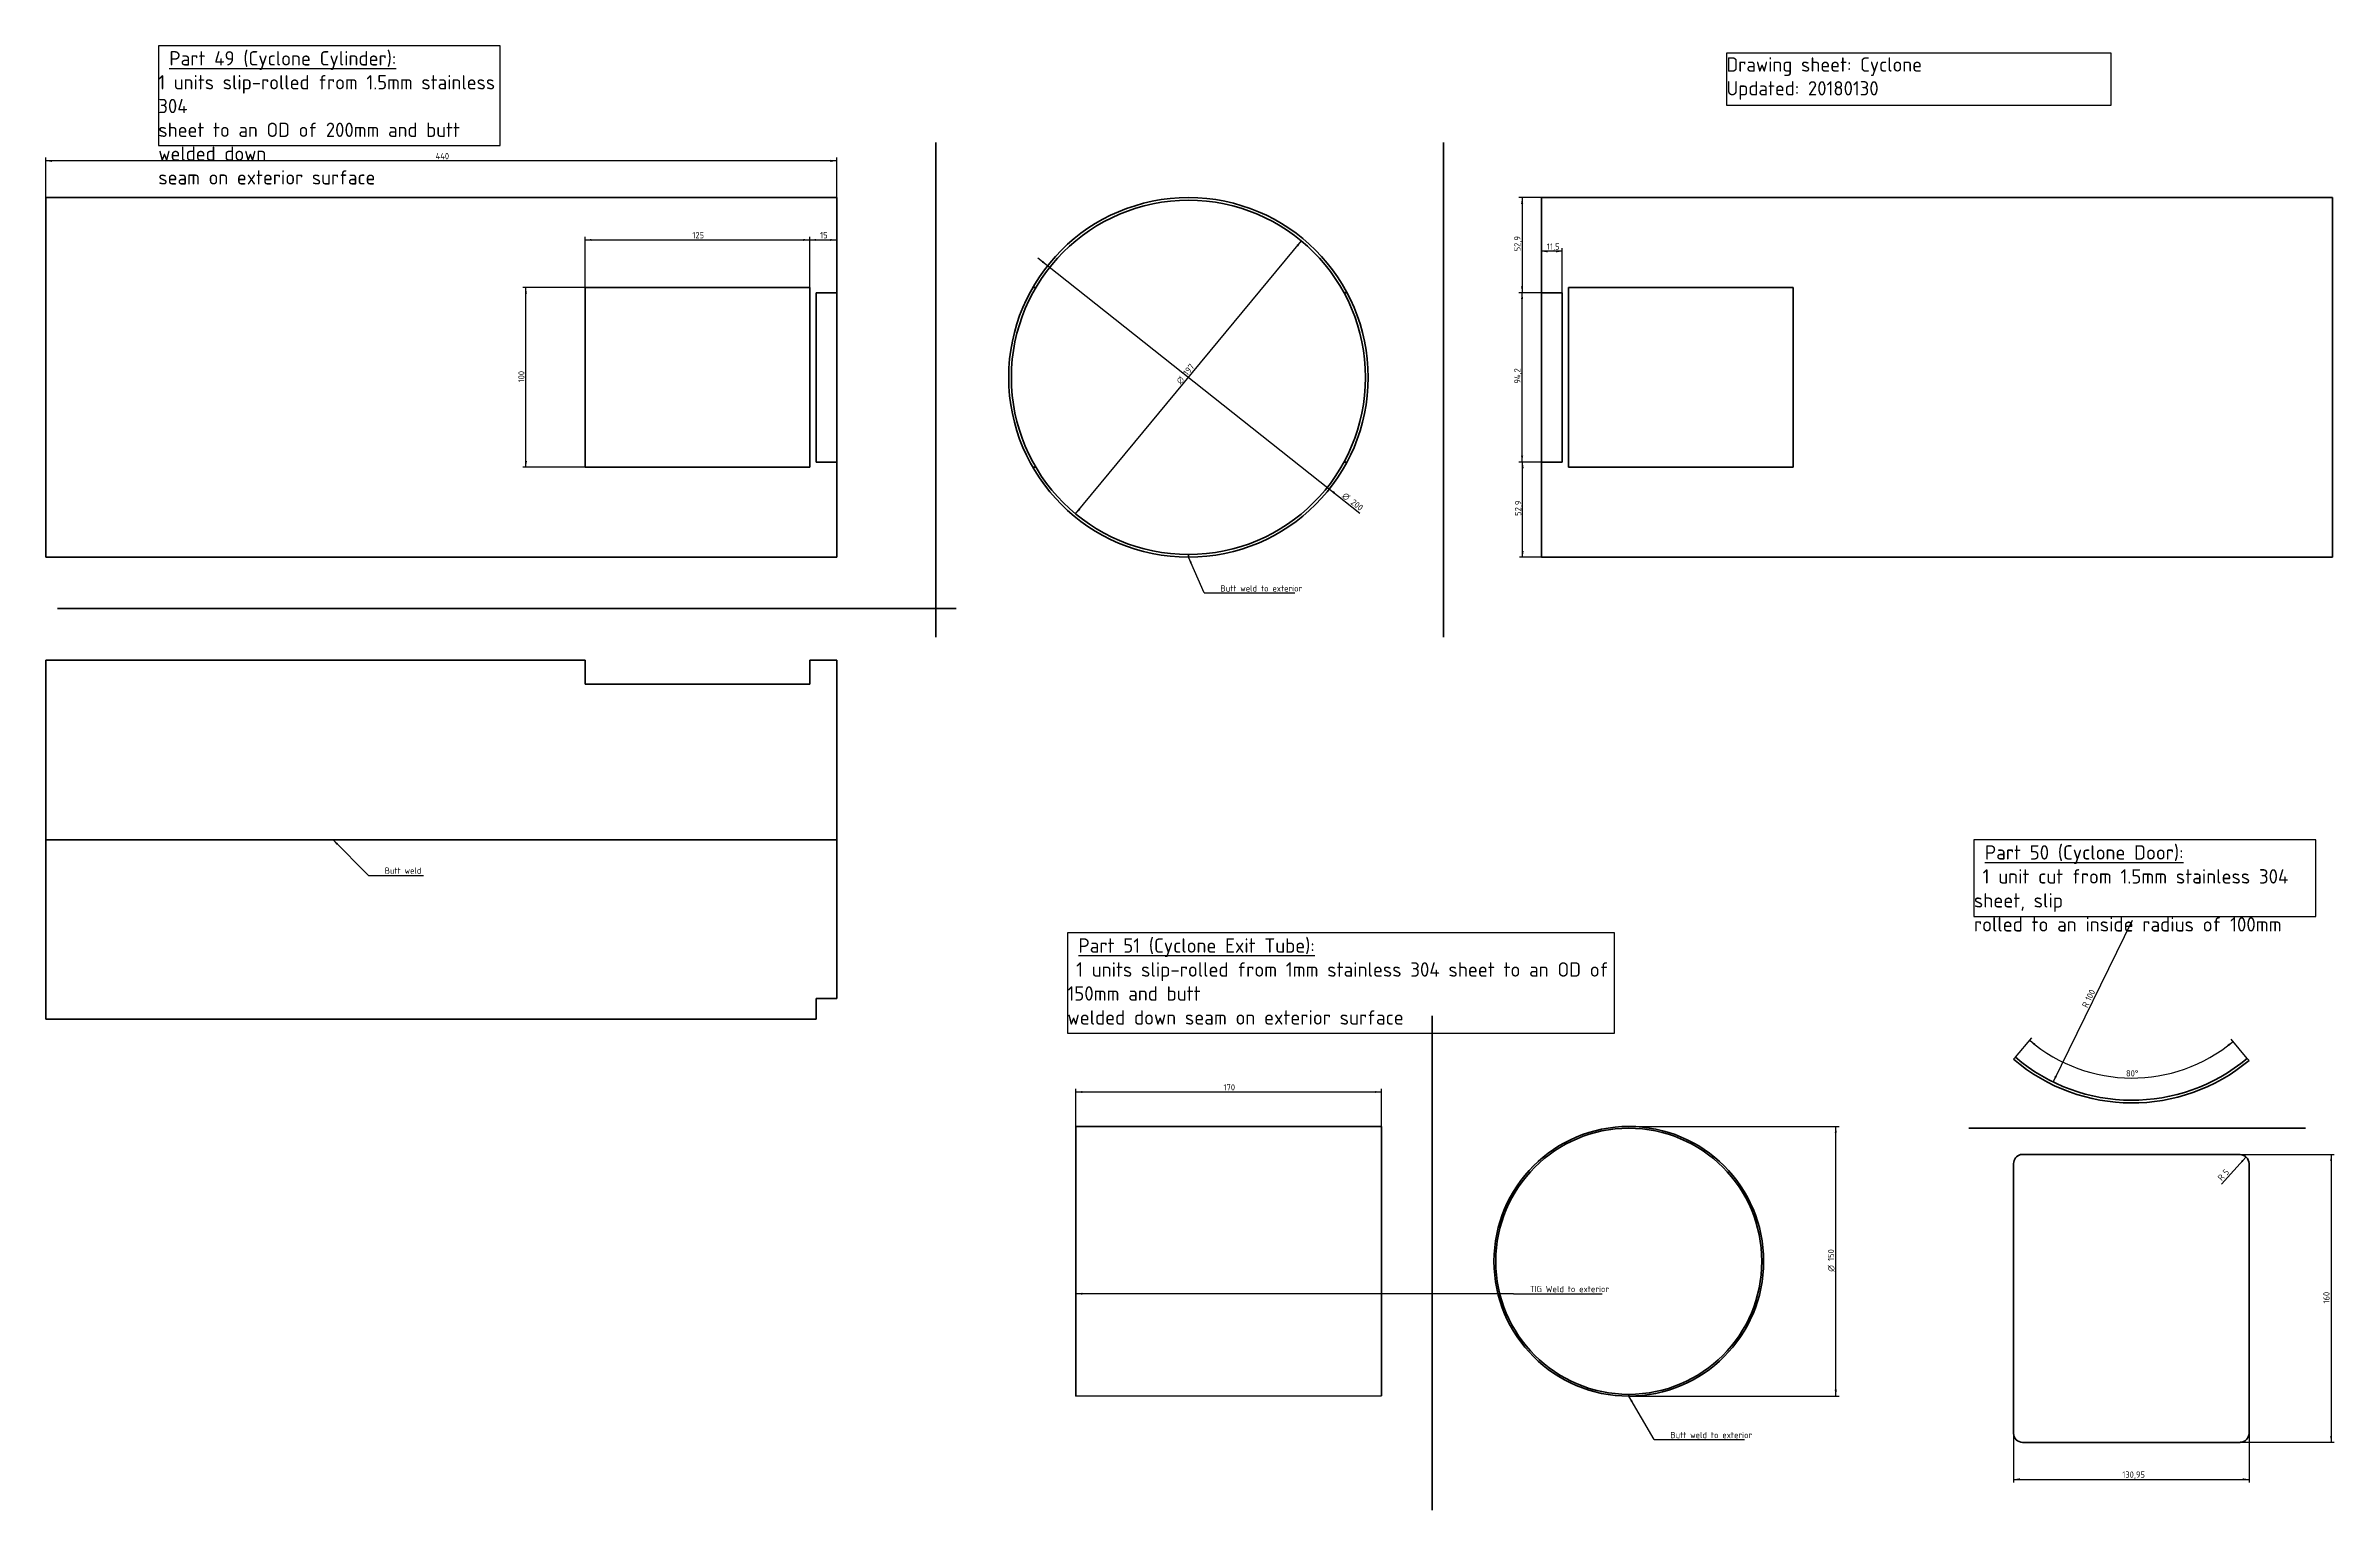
# Model space of a CAD drawing. Header units: millimetres. Extents: x 33 to 1307, y 27 to 841.
import ezdxf
from ezdxf.enums import TextEntityAlignment as Align
from ezdxf.lldxf.tags import DXFTag

# ---------------------------------------------------------------- set-up
doc = ezdxf.new("R2010")
doc.units = ezdxf.units.MM
doc.layers.add('Default', color=7, linetype='Continuous')
doc.layers.add('Dimensions', color=7, linetype='Continuous')
doc.styles.add('SEACAD_Solid_Edge_ISO', font='seiso.ttf')
doc.styles.add('SEACAD_Solid_Edge_ISO1_Symbols', font='semeci1.ttf')
tags = doc.linetypes.add('DIVIDE2', pattern=[15.875, 6.35, -3.175, 0, -3.175, 0, -3.175]).pattern_tags.tags
tags[14:15] = [DXFTag(74, 4), DXFTag(75, 0), DXFTag(340, '0'), DXFTag(46, 0.0), DXFTag(50, 0.0), DXFTag(44, 0.0), DXFTag(45, 0.0)]
tags[12:13] = [DXFTag(74, 4), DXFTag(75, 0), DXFTag(340, '0'), DXFTag(46, 0.0), DXFTag(50, 0.0), DXFTag(44, 0.0), DXFTag(45, 0.0)]
tags[10:11] = [DXFTag(74, 4), DXFTag(75, 0), DXFTag(340, '0'), DXFTag(46, 0.0), DXFTag(50, 0.0), DXFTag(44, 0.0), DXFTag(45, 0.0)]
tags[8:9] = [DXFTag(74, 4), DXFTag(75, 0), DXFTag(340, '0'), DXFTag(46, 0.0), DXFTag(50, 0.0), DXFTag(44, 0.0), DXFTag(45, 0.0)]
tags[6:7] = [DXFTag(74, 4), DXFTag(75, 0), DXFTag(340, '0'), DXFTag(46, 0.0), DXFTag(50, 0.0), DXFTag(44, 0.0), DXFTag(45, 0.0)]
tags[4:5] = [DXFTag(74, 4), DXFTag(75, 0), DXFTag(340, '0'), DXFTag(46, 0.0), DXFTag(50, 0.0), DXFTag(44, 0.0), DXFTag(45, 0.0)]
tags = doc.linetypes.add('HIDDEN2', pattern=[4.7625, 3.175, -1.5875]).pattern_tags.tags
tags[6:7] = [DXFTag(74, 4), DXFTag(75, 0), DXFTag(340, '0'), DXFTag(46, 0.0), DXFTag(50, 0.0), DXFTag(44, 0.0), DXFTag(45, 0.0)]
tags[4:5] = [DXFTag(74, 4), DXFTag(75, 0), DXFTag(340, '0'), DXFTag(46, 0.0), DXFTag(50, 0.0), DXFTag(44, 0.0), DXFTag(45, 0.0)]
doc.dimstyles.new('ISO_(mm)', dxfattribs={"dimtxt": 3.5, "dimasz": 3.5, "dimexe": 1.75, "dimexo": 0, "dimgap": 0.875, "dimtad": 1, "dimtxsty": 'SEACAD_Solid_Edge_ISO', "dimblk1": '_SE_FILLED', "dimblk2": '_SE_FILLED', "dimsah": 1, "dimcen": 1.75, "dimadec": 0, "dimazin": 0, "dimtfac": 0.5, "dimtmove": 0, "dimatfit": 3, "dimfxl": 1, "dimtolj": 1, "dimarcsym": 0})

# ---------------------------------------------------------------- blocks, each defined once
blk = doc.blocks.new('SEANNOT_GROUP')
at = {"layer": 'Dimensions', "linetype": 'Continuous', "lineweight": 25}
blk.add_hatch(color=7, dxfattribs=at).paths.add_polyline_path([(671, 554.1), (669.1, 557), (670, 553.6)])
at = {"layer": 'Dimensions', "color": 7, "linetype": 'Continuous', "lineweight": 25}
for q in [(683.1, 537.1), (728.2, 537.1)]:
    blk.add_line((677.8, 537.1), q, dxfattribs=at)
for points in [[(677.8, 537.1), (669.1, 557)], [(677.8, 537.1), (677.8, 537.1), (677.8, 537.1), (677.8, 537.1)]]:
    blk.add_lwpolyline(points, dxfattribs=at)
at = {"layer": 'Dimensions', "color": 7, "linetype": 'Continuous', "lineweight": 5, "style": 'SEACAD_Solid_Edge_ISO'}
blk.add_text('Butt weld to exterior', height=3.5, dxfattribs=at).set_placement((686.9, 541.4), align=Align.TOP_LEFT)
blk = doc.blocks.new('SEANNOT_GROUP1')
at = {"layer": 'Default', "linetype": 'Continuous', "lineweight": 25}
blk.add_hatch(color=7, dxfattribs=at).paths.add_polyline_path([(196, 397.8), (193.1, 399.9), (195.1, 397)])
at = {"layer": 'Default', "color": 7, "linetype": 'Continuous', "lineweight": 25}
for q in [(218.2, 380), (243.5, 380)]:
    blk.add_line((212.9, 380), q, dxfattribs=at)
for points in [[(212.9, 380), (193.1, 399.9)], [(212.9, 380), (212.9, 380), (212.9, 380), (212.9, 380)]]:
    blk.add_lwpolyline(points, dxfattribs=at)
at = {"layer": 'Default', "color": 7, "linetype": 'Continuous', "lineweight": 5, "style": 'SEACAD_Solid_Edge_ISO'}
blk.add_text('Butt weld', height=3.5, dxfattribs=at).set_placement((222, 384.4), align=Align.TOP_LEFT)
blk = doc.blocks.new('SEANNOT_GROUP2')
at = {"layer": 'Dimensions', "linetype": 'Continuous', "lineweight": 25}
blk.add_hatch(color=7, dxfattribs=at).paths.add_polyline_path([(610, 147.9), (606.5, 147.3), (610, 146.8)])
at = {"layer": 'Dimensions', "color": 7, "linetype": 'Continuous', "lineweight": 25}
for q in [(855.1, 147.3), (899.2, 147.3)]:
    blk.add_line((849.9, 147.3), q, dxfattribs=at)
for points in [[(849.9, 147.3), (606.5, 147.3)], [(849.9, 147.3), (849.9, 147.3), (849.9, 147.3), (849.9, 147.3)]]:
    blk.add_lwpolyline(points, dxfattribs=at)
at = {"layer": 'Dimensions', "color": 7, "linetype": 'Continuous', "lineweight": 5, "style": 'SEACAD_Solid_Edge_ISO'}
blk.add_text('TIG Weld to exterior', height=3.5, dxfattribs=at).set_placement((859, 151.7), align=Align.TOP_LEFT)
blk = doc.blocks.new('SEANNOT_GROUP3')
at = {"layer": 'Dimensions', "linetype": 'Continuous', "lineweight": 25}
blk.add_hatch(color=7, dxfattribs=at).paths.add_polyline_path([(916.3, 87.6), (914.1, 90.4), (915.3, 87)])
at = {"layer": 'Dimensions', "color": 7, "linetype": 'Continuous', "lineweight": 25}
for q in [(933.3, 66.2), (978.5, 66.2)]:
    blk.add_line((928.1, 66.2), q, dxfattribs=at)
for points in [[(928.1, 66.2), (914.1, 90.4)], [(928.1, 66.2), (928.1, 66.2), (928.1, 66.2), (928.1, 66.2)]]:
    blk.add_lwpolyline(points, dxfattribs=at)
at = {"layer": 'Dimensions', "color": 7, "linetype": 'Continuous', "lineweight": 5, "style": 'SEACAD_Solid_Edge_ISO'}
blk.add_text('Butt weld to exterior', height=3.5, dxfattribs=at).set_placement((937.2, 70.5), align=Align.TOP_LEFT)
blk = doc.blocks.new('DMBLK4')
at = {"layer": 'Dimensions', "linetype": 'Continuous', "lineweight": 25}
for points in [[(1029.8, 236.9), (1029.2, 240.4), (1028.6, 236.9)], [(1029.8, 93.9), (1028.6, 93.9), (1029.2, 90.4)]]:
    blk.add_hatch(color=7, dxfattribs=at).paths.add_polyline_path(points)
at = {"layer": 'Dimensions', "color": 7, "linetype": 'Continuous', "lineweight": 25}
for p, q in [((914.1, 240.4), (1031, 240.4)), ((1029.2, 90.4), (1029.2, 240.4)), ((914.1, 90.4), (1031, 90.4))]:
    blk.add_line(p, q, dxfattribs=at)
for s, style, p in [('150', 'SEACAD_Solid_Edge_ISO', (1024.8, 165.6)), ('O', 'SEACAD_Solid_Edge_ISO1_Symbols', (1024.8, 159.6))]:
    blk.add_text(s, height=3.5, rotation=90, dxfattribs=dict(at, style=style)).set_placement(p, align=Align.TOP_LEFT)
blk = doc.blocks.new('_SE_FILLED')
at = {"color": 0}
blk.add_line((0, 0), (-1, 0), dxfattribs=at)
blk.add_solid([(0, 0), (-1, -0.1665), (-1, 0.1665), (0, 0)], dxfattribs=at)
blk = doc.blocks.new('DMBLK5')
at = {"layer": 'Dimensions', "linetype": 'Continuous', "lineweight": 25}
for points in [[(610, 260.1), (606.5, 259.5), (610, 259)], [(773, 260.1), (773, 259), (776.5, 259.5)]]:
    blk.add_hatch(color=7, dxfattribs=at).paths.add_polyline_path(points)
at = {"layer": 'Dimensions', "color": 7, "linetype": 'Continuous', "lineweight": 25}
for p, q in [((606.5, 240.4), (606.5, 261.3)), ((776.5, 259.5), (606.5, 259.5)), ((776.5, 240.4), (776.5, 261.3))]:
    blk.add_line(p, q, dxfattribs=at)
at = {"layer": 'Dimensions', "color": 7, "linetype": 'Continuous', "lineweight": 25, "style": 'SEACAD_Solid_Edge_ISO'}
blk.add_text('170', height=3.5, dxfattribs=at).set_placement((688.6, 263.9), align=Align.TOP_LEFT)
blk = doc.blocks.new('DMBLK6')
at = {"layer": 'Dimensions', "linetype": 'Continuous', "lineweight": 25}
for points in [[(336.9, 734), (333.4, 733.4), (336.9, 732.9)], [(454.9, 734), (454.9, 732.9), (458.4, 733.4)]]:
    blk.add_hatch(color=7, dxfattribs=at).paths.add_polyline_path(points)
at = {"layer": 'Dimensions', "color": 7, "linetype": 'Continuous', "lineweight": 25}
for p, q in [((333.4, 707), (333.4, 735.2)), ((458.4, 733.4), (333.4, 733.4)), ((458.4, 707), (458.4, 735.2))]:
    blk.add_line(p, q, dxfattribs=at)
at = {"layer": 'Dimensions', "color": 7, "linetype": 'Continuous', "lineweight": 25, "style": 'SEACAD_Solid_Edge_ISO'}
blk.add_text('125', height=3.5, dxfattribs=at).set_placement((393.1, 737.8), align=Align.TOP_LEFT)
blk = doc.blocks.new('DMBLK7')
at = {"layer": 'Dimensions', "linetype": 'Continuous', "lineweight": 25}
for points in [[(299.9, 703.5), (301.1, 703.5), (300.5, 707)], [(299.9, 610.5), (300.5, 607), (301.1, 610.5)]]:
    blk.add_hatch(color=7, dxfattribs=at).paths.add_polyline_path(points)
at = {"layer": 'Dimensions', "color": 7, "linetype": 'Continuous', "lineweight": 25}
for p, q in [((333.4, 707), (298.8, 707)), ((300.5, 607), (300.5, 707)), ((333.4, 607), (298.8, 607))]:
    blk.add_line(p, q, dxfattribs=at)
at = {"layer": 'Dimensions', "color": 7, "linetype": 'Continuous', "lineweight": 25, "style": 'SEACAD_Solid_Edge_ISO'}
blk.add_text('100', height=3.5, rotation=90, dxfattribs=at).set_placement((296.2, 654.2), align=Align.TOP_LEFT)
blk = doc.blocks.new('DMBLK8')
at = {"layer": 'Dimensions', "linetype": 'Continuous', "lineweight": 25}
for points in [[(461.9, 732.9), (461.9, 734), (458.4, 733.4)], [(469.9, 732.9), (473.4, 733.4), (469.9, 734)]]:
    blk.add_hatch(color=7, dxfattribs=at).paths.add_polyline_path(points)
at = {"layer": 'Dimensions', "color": 7, "linetype": 'Continuous', "lineweight": 25}
for p, q in [((458.4, 707), (458.4, 735.2)), ((473.4, 733.4), (458.4, 733.4))]:
    blk.add_line(p, q, dxfattribs=at)
at = {"layer": 'Dimensions', "color": 7, "linetype": 'Continuous', "lineweight": 25, "style": 'SEACAD_Solid_Edge_ISO'}
blk.add_text('15', height=3.5, dxfattribs=at).set_placement((464.2, 737.8), align=Align.TOP_LEFT)
blk = doc.blocks.new('DMBLK9')
at = {"layer": 'Dimensions', "linetype": 'Continuous', "lineweight": 25}
for points in [[(36.9, 778), (33.4, 777.4), (36.9, 776.8)], [(469.9, 778), (469.9, 776.8), (473.4, 777.4)]]:
    blk.add_hatch(color=7, dxfattribs=at).paths.add_polyline_path(points)
at = {"layer": 'Dimensions', "color": 7, "linetype": 'Continuous', "lineweight": 25}
for p, q in [((33.4, 757), (33.4, 779.2)), ((473.4, 777.4), (33.4, 777.4)), ((473.4, 757), (473.4, 779.2))]:
    blk.add_line(p, q, dxfattribs=at)
at = {"layer": 'Dimensions', "color": 7, "linetype": 'Continuous', "lineweight": 25, "style": 'SEACAD_Solid_Edge_ISO'}
blk.add_text('440', height=3.5, dxfattribs=at).set_placement((250.3, 781.8), align=Align.TOP_LEFT)
blk = doc.blocks.new('DMBLK10')
at = {"layer": 'Dimensions', "linetype": 'Continuous', "lineweight": 25}
for points in [[(854.1, 700.6), (855.3, 700.6), (854.7, 704.1)], [(854.1, 613.4), (854.7, 609.9), (855.3, 613.4)]]:
    blk.add_hatch(color=7, dxfattribs=at).paths.add_polyline_path(points)
at = {"layer": 'Dimensions', "color": 7, "linetype": 'Continuous', "lineweight": 25}
for p, q in [((877, 704.1), (852.9, 704.1)), ((854.7, 609.9), (854.7, 704.1)), ((877, 609.9), (852.9, 609.9))]:
    blk.add_line(p, q, dxfattribs=at)
at = {"layer": 'Dimensions', "color": 7, "linetype": 'Continuous', "lineweight": 25, "style": 'SEACAD_Solid_Edge_ISO'}
blk.add_text('94,2', height=3.5, rotation=90, dxfattribs=at).set_placement((850.3, 653.5), align=Align.TOP_LEFT)
blk = doc.blocks.new('DMBLK11')
at = {"layer": 'Dimensions', "linetype": 'Continuous', "lineweight": 25}
for points in [[(854.1, 753.5), (855.3, 753.5), (854.7, 757)], [(854.1, 707.6), (854.7, 704.1), (855.3, 707.6)]]:
    blk.add_hatch(color=7, dxfattribs=at).paths.add_polyline_path(points)
at = {"layer": 'Dimensions', "color": 7, "linetype": 'Continuous', "lineweight": 25}
for p, q in [((865.5, 757), (852.9, 757)), ((854.7, 757), (854.7, 704.1)), ((865.5, 704.1), (852.9, 704.1))]:
    blk.add_line(p, q, dxfattribs=at)
at = {"layer": 'Dimensions', "color": 7, "linetype": 'Continuous', "lineweight": 25, "style": 'SEACAD_Solid_Edge_ISO'}
blk.add_text('52,9', height=3.5, rotation=90, dxfattribs=at).set_placement((850.3, 727.1), align=Align.TOP_LEFT)
blk = doc.blocks.new('DMBLK12')
at = {"layer": 'Dimensions', "linetype": 'Continuous', "lineweight": 25}
for points in [[(854.4, 606.4), (855.6, 606.4), (855, 609.9)], [(854.4, 560.5), (855, 557), (855.6, 560.5)]]:
    blk.add_hatch(color=7, dxfattribs=at).paths.add_polyline_path(points)
at = {"layer": 'Dimensions', "color": 7, "linetype": 'Continuous', "lineweight": 25}
for p, q in [((865.5, 609.9), (853.3, 609.9)), ((855, 557), (855, 609.9)), ((865.5, 557), (853.3, 557))]:
    blk.add_line(p, q, dxfattribs=at)
at = {"layer": 'Dimensions', "color": 7, "linetype": 'Continuous', "lineweight": 25, "style": 'SEACAD_Solid_Edge_ISO'}
blk.add_text('52,9', height=3.5, rotation=90, dxfattribs=at).set_placement((850.7, 580), align=Align.TOP_LEFT)
blk = doc.blocks.new('DMBLK13')
at = {"layer": 'Dimensions', "linetype": 'Continuous', "lineweight": 25}
for points in [[(869, 727.7), (865.5, 727.1), (869, 726.5)], [(873.5, 727.7), (873.5, 726.5), (877, 727.1)]]:
    blk.add_hatch(color=7, dxfattribs=at).paths.add_polyline_path(points)
at = {"layer": 'Dimensions', "color": 7, "linetype": 'Continuous', "lineweight": 25}
for p, q in [((877, 727.1), (865.5, 727.1)), ((877, 704.1), (877, 728.9))]:
    blk.add_line(p, q, dxfattribs=at)
at = {"layer": 'Dimensions', "color": 7, "linetype": 'Continuous', "lineweight": 25, "style": 'SEACAD_Solid_Edge_ISO'}
blk.add_text('11,5', height=3.5, dxfattribs=at).set_placement((868.5, 731.5), align=Align.TOP_LEFT)
blk = doc.blocks.new('DMBLK14')
at = {"layer": 'Dimensions', "linetype": 'Continuous', "lineweight": 25}
for points in [[(1305.3, 221.2), (1304.8, 224.7), (1304.2, 221.2)], [(1305.3, 68.2), (1304.2, 68.2), (1304.8, 64.7)]]:
    blk.add_hatch(color=7, dxfattribs=at).paths.add_polyline_path(points)
at = {"layer": 'Dimensions', "color": 7, "linetype": 'Continuous', "lineweight": 25}
for p, q in [((1254.2, 224.7), (1306.5, 224.7)), ((1304.8, 224.7), (1304.8, 64.7)), ((1254.2, 64.7), (1306.5, 64.7))]:
    blk.add_line(p, q, dxfattribs=at)
at = {"layer": 'Dimensions', "color": 7, "linetype": 'Continuous', "lineweight": 25, "style": 'SEACAD_Solid_Edge_ISO'}
blk.add_text('160', height=3.5, rotation=90, dxfattribs=at).set_placement((1300.4, 141.9), align=Align.TOP_LEFT)
blk = doc.blocks.new('DMBLK15')
at = {"layer": 'Dimensions', "linetype": 'Continuous', "lineweight": 25}
blk.add_hatch(color=7, dxfattribs=at).paths.add_polyline_path([(1254.7, 221.2), (1255.5, 220.4), (1257.5, 223.4)])
at = {"layer": 'Dimensions', "color": 7, "linetype": 'Continuous', "lineweight": 25}
blk.add_line((1243.7, 208.3), (1257.5, 223.4), dxfattribs=at)
at = {"layer": 'Dimensions', "color": 7, "linetype": 'Continuous', "lineweight": 25, "style": 'SEACAD_Solid_Edge_ISO'}
for s, p in [('5', (1244.1, 215.3)), ('R', (1241.3, 212.2))]:
    blk.add_text(s, height=3.5, rotation=47.5232, dxfattribs=at).set_placement(p, align=Align.TOP_LEFT)
blk = doc.blocks.new('DMBLK16')
at = {"layer": 'Dimensions', "linetype": 'Continuous', "lineweight": 25}
for points in [[(1131.6, 43.6), (1131.6, 44.7), (1128.1, 44.1)], [(1255.6, 43.6), (1259.1, 44.1), (1255.6, 44.7)]]:
    blk.add_hatch(color=7, dxfattribs=at).paths.add_polyline_path(points)
at = {"layer": 'Dimensions', "color": 7, "linetype": 'Continuous', "lineweight": 25}
for p, q in [((1128.1, 69.7), (1128.1, 42.4)), ((1259.1, 69.7), (1259.1, 42.4)), ((1128.1, 44.1), (1259.1, 44.1))]:
    blk.add_line(p, q, dxfattribs=at)
at = {"layer": 'Dimensions', "color": 7, "linetype": 'Continuous', "lineweight": 25, "style": 'SEACAD_Solid_Edge_ISO'}
blk.add_text('130,95', height=3.5, dxfattribs=at).set_placement((1188.6, 48.5), align=Align.TOP_LEFT)
blk = doc.blocks.new('DMBLK17')
at = {"layer": 'Dimensions', "linetype": 'Continuous', "lineweight": 25}
blk.add_hatch(color=7, dxfattribs=at).paths.add_polyline_path([(1152.2, 268), (1151.1, 268.5), (1150.1, 265.1)])
at = {"layer": 'Dimensions', "color": 7, "linetype": 'Continuous', "lineweight": 25}
blk.add_line((1194, 355), (1150.1, 265.1), dxfattribs=at)
at = {"layer": 'Dimensions', "color": 7, "linetype": 'Continuous', "lineweight": 25, "style": 'SEACAD_Solid_Edge_ISO'}
for s, p in [('R', (1166, 307.6)), ('100', (1167.8, 311.3))]:
    blk.add_text(s, height=3.5, rotation=63.976, dxfattribs=at).set_placement(p, align=Align.TOP_LEFT)
blk = doc.blocks.new('DMBLK18')
at = {"layer": 'Dimensions', "linetype": 'Continuous', "lineweight": 25}
for points in [[(1140.2, 286.5), (1137.1, 288.2), (1139.4, 285.6)], [(1247.9, 285), (1250.2, 287.7), (1247.1, 285.9)]]:
    blk.add_hatch(color=7, dxfattribs=at).paths.add_polyline_path(points)
at = {"layer": 'Dimensions', "color": 7, "linetype": 'Continuous', "lineweight": 25}
for p, q in [((1129.1, 278.9), (1138.2, 289.6)), ((1258.1, 278.2), (1249.1, 289))]:
    blk.add_line(p, q, dxfattribs=at)
blk.add_arc((1194, 355), 87.7, 229.539, 309.8807, dxfattribs=at)
at = {"layer": 'Dimensions', "color": 7, "linetype": 'Continuous', "lineweight": 25, "style": 'SEACAD_Solid_Edge_ISO'}
blk.add_text('80°', height=3.5, rotation=359.7098, dxfattribs=at).set_placement((1190.7, 271.7), align=Align.TOP_LEFT)
blk = doc.blocks.new('DMBLK19')
at = {"layer": 'Dimensions', "linetype": 'Continuous', "lineweight": 25}
for points in [[(729.2, 730.6), (730.1, 729.8), (731.9, 732.9)], [(608.1, 584.2), (606.3, 581.1), (609, 583.4)]]:
    blk.add_hatch(color=7, dxfattribs=at).paths.add_polyline_path(points)
at = {"layer": 'Dimensions', "color": 7, "linetype": 'Continuous', "lineweight": 25}
blk.add_line((606.3, 581.1), (731.9, 732.9), dxfattribs=at)
for s, style, p in [('197', 'SEACAD_Solid_Edge_ISO', (665.8, 659.9)), ('O', 'SEACAD_Solid_Edge_ISO1_Symbols', (662, 655.2))]:
    blk.add_text(s, height=3.5, rotation=50.4106, dxfattribs=dict(at, style=style)).set_placement(p, align=Align.TOP_LEFT)
blk = doc.blocks.new('DMBLK20')
at = {"layer": 'Dimensions', "linetype": 'Continuous', "lineweight": 25}
for points in [[(588.3, 721.7), (587.6, 720.8), (590.7, 719.1)], [(750.6, 593.2), (747.5, 594.9), (749.8, 592.2)]]:
    blk.add_hatch(color=7, dxfattribs=at).paths.add_polyline_path(points)
at = {"layer": 'Dimensions', "color": 7, "linetype": 'Continuous', "lineweight": 25}
for p, q in [((585.2, 723.5), (747.5, 594.9)), ((747.5, 594.9), (764.4, 581.5))]:
    blk.add_line(p, q, dxfattribs=at)
for s, style, p in [('O', 'SEACAD_Solid_Edge_ISO1_Symbols', (756.5, 593.3)), ('200', 'SEACAD_Solid_Edge_ISO', (761.2, 589.6))]:
    blk.add_text(s, height=3.5, rotation=321.5952, dxfattribs=dict(at, style=style)).set_placement(p, align=Align.TOP_LEFT)

msp = doc.modelspace()

# ---------------------------------------------------------------- linework, layer by layer
at = {"layer": 'Default', "color": 7, "linetype": 'DIVIDE2', "lineweight": 50}
for p, q in [((528.614, 787.589), (528.614, 512.589)), ((810.907, 787.589), (810.907, 512.589)), ((539.891, 528.429), (39.891, 528.429)), ((804.678, 301.931), (804.678, 26.931)), ((1103.284, 239.444), (1290.471, 239.444))]:
    msp.add_line(p, q, dxfattribs=at)
at = {"layer": 'Default', "color": 7, "linetype": 'Continuous', "lineweight": 50}
for p, q in [((33.39, 756.993), (33.39, 556.993)), ((473.39, 756.993), (33.39, 756.993)), ((473.39, 556.993), (473.39, 756.993)), ((473.39, 756.993), (473.39, 704.093)), ((865.515, 556.993), (865.515, 756.993)), ((865.515, 756.993), (1305.515, 756.993)), ((865.515, 756.993), (865.515, 704.093)), ((1305.515, 756.993), (1305.515, 556.993)), ((333.39, 606.993), (333.39, 706.993)), ((458.39, 706.993), (333.39, 706.993)), ((458.39, 706.993), (458.39, 606.993)), ((757.3, 704.093), (755.596, 704.093)), ((865.515, 704.093), (877.015, 704.093)), ((877.015, 609.893), (877.015, 704.093)), ((433.39, 606.993), (333.39, 606.993)), ((458.39, 606.993), (333.39, 606.993)), ((473.39, 556.993), (473.39, 609.893)), ((757.3, 609.893), (755.596, 609.893)), ((865.515, 556.993), (865.515, 609.893)), ((865.515, 609.893), (877.015, 609.893)), ((33.39, 556.993), (473.39, 556.993)), ((669.138, 556.993), (669.138, 558.493)), ((1305.515, 556.993), (865.515, 556.993)), ((33.39, 499.713), (33.39, 300.013)), ((333.39, 499.713), (33.39, 499.713)), ((333.39, 486.316), (333.39, 499.713)), ((473.39, 499.713), (458.39, 499.713)), ((458.39, 499.713), (458.39, 486.316)), ((473.39, 311.513), (473.39, 499.713)), ((458.39, 486.316), (333.39, 486.316)), ((473.39, 311.513), (461.89, 311.513)), ((461.89, 311.513), (461.89, 300.013)), ((461.89, 300.013), (33.39, 300.013)), ((1128.138, 277.732), (1129.112, 278.874)), ((1259.086, 277.069), (1258.124, 278.22)), ((776.451, 240.377), (606.451, 240.377)), ((606.451, 240.377), (606.451, 90.377)), ((776.451, 90.524), (776.451, 240.377)), ((1128.138, 219.705), (1128.138, 69.686)), ((1132.046, 224.684), (1254.186, 224.684)), ((1259.086, 219.697), (1259.086, 69.695)), ((606.451, 90.377), (776.451, 90.524)), ((1254.186, 64.684), (1133.129, 64.684))]:
    msp.add_line(p, q, dxfattribs=at)
at = {"layer": 'Default', "color": 7, "linetype": 'HIDDEN2', "lineweight": 50}
for p, q in [((473.39, 704.093), (461.89, 704.093)), ((461.89, 609.893), (461.89, 704.093)), ((582.484, 706.993), (584.22, 706.993)), ((880.515, 706.993), (880.515, 606.993)), ((880.515, 706.993), (1005.515, 706.993)), ((1005.515, 606.993), (1005.515, 706.993)), ((473.39, 609.893), (461.89, 609.893)), ((582.484, 606.993), (584.22, 606.993)), ((1005.515, 606.993), (880.515, 606.993)), ((473.39, 399.863), (33.39, 399.863))]:
    msp.add_line(p, q, dxfattribs=at)
at = {"layer": 'Default', "color": 7, "linetype": 'Continuous', "lineweight": 30}
for points in [[(96.018, 841.423), (96.018, 785.902), (286.15, 785.902), (286.15, 841.423), (96.018, 841.423)], [(968.412, 837.323), (968.412, 808.359), (1182.4, 808.359), (1182.4, 837.323), (968.412, 837.323)], [(1106.043, 399.765), (1106.043, 357.13), (1296.175, 357.13), (1296.175, 399.765), (1106.043, 399.765)], [(601.756, 347.976), (601.756, 292.251), (906.135, 292.251), (906.135, 347.976), (601.756, 347.976)]]:
    msp.add_lwpolyline(points, dxfattribs=at)
at = {"layer": 'Default', "color": 7, "linetype": 'Continuous', "lineweight": 50}
for centre, radius in [((669.086, 656.993), 100), ((669.086, 656.993), 98.5), ((914.057, 165.374), 75), ((914.057, 165.374), 74)]:
    msp.add_circle(centre, radius, dxfattribs=at)
for centre, radius, start, end in [((1194.005, 354.958), 101.5, 229.538955, 309.880664), ((1194.005, 354.958), 100, 229.538955, 309.880693), ((1133.263, 219.705), 5.125, 103.734379, 180), ((1254.086, 219.697), 5, 0, 88.846372), ((1133.129, 69.674), 4.99, 179.863246, 270.000057), ((1254.086, 69.695), 5, 271.153628, 0)]:
    msp.add_arc(centre, radius, start, end, dxfattribs=at)
at = {"layer": 'Dimensions', "color": 7, "linetype": 'Continuous', "lineweight": 50}
msp.add_line((914.1, 90.374), (914.1, 91.374), dxfattribs=at)

# ---------------------------------------------------------------- block references
at = {"layer": 'Default'}
msp.add_blockref('SEANNOT_GROUP1', (0, 0), dxfattribs=at)
at = {"layer": 'Dimensions'}
for name in ['SEANNOT_GROUP', 'SEANNOT_GROUP2', 'SEANNOT_GROUP3']:
    msp.add_blockref(name, (0, 0), dxfattribs=at)

# ---------------------------------------------------------------- texts
at = {"layer": 'Default', "attachment_point": 1}
for s, insert, char_height, width in [('{\\fSolid Edge ISO|b0||i0||c0|p34;\\C7;\\L\\H10.05416667;\\W1.;\\T1.; }{\\fSolid Edge ISO|b0||i0||c0|p34;\\C7;\\L\\H8.;\\W1.;\\T1.;Part 49 (Cyclone Cylinder): \\P}{\\fSolid Edge ISO|b0||i0||c0|p34;\\C7;\\H7.9375;\\W1.;\\T1.;1 units slip-rolled from 1.5mm stainless 304 \\P}{\\fSolid Edge ISO|b0||i0||c0|p34;\\C7;\\H7.9375;\\W1.;\\T1.;sheet to an OD of 200mm and butt welded down \\P}{\\fSolid Edge ISO|b0||i0||c0|p34;\\C7;\\H7.9375;\\W1.;\\T1.;seam on exterior surface}', (96.018, 838.452), 10.054167, 190.13251), ('{\\fSolid Edge ISO|b0||i0||c0|p34;\\C7;\\H7.9375;\\W1.;\\T1.;Drawing sheet: Cyclone\\P}{\\fSolid Edge ISO|b0||i0||c0|p34;\\C7;\\H7.9375;\\W1.;\\T1.;Updated: 20180130\\P}', (968.412, 834.977), 7.9375, 213.98813), ('{\\fSolid Edge ISO|b0||i0||c0|p34;\\C7;\\L\\H10.05416667;\\W1.;\\T1.; }{\\fSolid Edge ISO|b0||i0||c0|p34;\\C7;\\L\\H8.;\\W1.;\\T1.;Part 50 (Cyclone Door): \\P}{\\fSolid Edge ISO|b0||i0||c0|p34;\\C7;\\H8.;\\W1.;\\T1.; 1 unit cut from 1.5mm stainless 304 sheet, slip \\P}{\\fSolid Edge ISO|b0||i0||c0|p34;\\C7;\\H8.;\\W1.;\\T1.;rolled to an inside radius of 100mm}', (1106.043, 396.794), 10.054167, 190.13251), ('{\\fSolid Edge ISO|b0||i0||c0|p34;\\C7;\\L\\H10.05416667;\\W1.;\\T1.; }{\\fSolid Edge ISO|b0||i0||c0|p34;\\C7;\\L\\H8.;\\W1.;\\T1.;Part 51 (Cyclone Exit Tube): \\P}{\\fSolid Edge ISO|b0||i0||c0|p34;\\C7;\\H8.;\\W1.;\\T1.; 1 units slip-rolled from 1mm stainless 304 sheet to an OD of 150mm and butt \\P}{\\fSolid Edge ISO|b0||i0||c0|p34;\\C7;\\H8.;\\W1.;\\T1.;welded down seam on exterior surface}', (601.756, 345.005), 10.054167, 304.37916)]:
    msp.add_mtext(s, dxfattribs=dict(at, insert=insert, char_height=char_height, width=width))

# ---------------------------------------------------------------- dimensions: what is measured, and where the dimension line sits
at = {"layer": 'Dimensions', "color": 7, "linetype": 'Continuous', "lineweight": 25}
for base, p1, p2, picture, middle in [((33.39, 777.404), (473.39, 756.993), (33.39, 756.993), 'DMBLK9', (253.39, 777.404)), ((458.39, 733.444), (473.39, 756.993), (458.39, 706.993), 'DMBLK8', (465.89, 733.444)), ((865.515, 727.127), (877.015, 704.093), (865.515, 756.993), 'DMBLK13', (871.265, 727.127)), ((333.39, 733.444), (458.39, 706.993), (333.39, 706.993), 'DMBLK6', (395.89, 733.444)), ((606.451, 259.543), (776.451, 240.377), (606.451, 240.377), 'DMBLK5', (691.451, 259.543))]:
    dim = msp.add_linear_dim(base=base, p1=p1, p2=p2, text='\\A1;<>', dimstyle='ISO_(mm)', override={"dimtolj": 0}, dxfattribs=at)
    dim.commit()
    dim.dimension.update_dxf_attribs({"geometry": picture, "text_midpoint": middle, "dimtype": 160})
for base, p1, p2, angle, picture, middle in [((854.688, 756.993), (865.515, 756.993), (865.515, 704.093), 270, 'DMBLK11', (854.688, 730.543)), ((300.526, 606.993), (333.39, 606.993), (333.39, 706.993), 90, 'DMBLK7', (300.526, 656.993)), ((854.688, 609.893), (877.015, 609.893), (877.015, 704.093), 90, 'DMBLK10', (854.688, 656.993)), ((855.028, 556.993), (865.515, 556.993), (865.515, 609.893), 90, 'DMBLK12', (855.028, 583.443)), ((1304.751, 224.684), (1254.186, 224.684), (1254.186, 64.684), 270, 'DMBLK14', (1304.751, 144.684)), ((1128.138, 44.143), (1128.138, 69.686), (1259.086, 69.695), 0.003769, 'DMBLK16', (1193.612, 44.143))]:
    dim = msp.add_linear_dim(base=base, p1=p1, p2=p2, angle=angle, text='\\A1;<>', dimstyle='ISO_(mm)', override={"dimtolj": 0}, dxfattribs=at)
    dim.commit()
    dim.dimension.update_dxf_attribs({"geometry": picture, "text_midpoint": middle, "dimtype": 161})
for p1, p2, picture, middle in [((606.314, 581.086), (731.859, 732.9), 'DMBLK19', (669.086, 656.993)), ((590.722, 719.114), (747.45, 594.871), 'DMBLK20', (752.816, 590.618))]:
    dim = msp.add_diameter_dim_2p(p1=p1, p2=p2, text='\\A1;<>', dimstyle='ISO_(mm)', override={"dimtmove": 1}, dxfattribs=at)
    dim.commit()
    dim.dimension.update_dxf_attribs({"geometry": picture, "text_midpoint": middle, "dimtype": 163})
dim = msp.add_angular_dim_2l(base=(1193.561, 267.265), line1=((1194.005, 354.958), (1129.112, 278.874)), line2=((1194.005, 354.958), (1258.124, 278.22)), text='\\A1;<>', dimstyle='ISO_(mm)', dxfattribs=at)
dim.commit()
dim.dimension.update_dxf_attribs({"geometry": 'DMBLK18', "text_midpoint": (1193.561, 267.265), "dimtype": 162})
for center, mpoint, picture, middle in [((1194.005, 354.958), (1150.13, 265.097), 'DMBLK17', (1172.067, 310.028)), ((1254.086, 219.697), (1257.462, 223.384), 'DMBLK15', (1249.505, 214.693))]:
    dim = msp.add_radius_dim(center=center, mpoint=mpoint, text='\\A1;<>', dimstyle='ISO_(mm)', dxfattribs=at)
    dim.commit()
    dim.dimension.update_dxf_attribs({"geometry": picture, "text_midpoint": middle, "dimtype": 164})
dim = msp.add_linear_dim(base=(1029.208, 240.374), p1=(914.057, 90.374), p2=(914.057, 240.374), angle=90.000003, text='\\A1;%%c<>', dimstyle='ISO_(mm)', dxfattribs=at)
dim.commit()
dim.dimension.update_dxf_attribs({"geometry": 'DMBLK4', "text_midpoint": (1029.208, 165.374), "dimtype": 161})

doc.saveas('drawing.dxf')
